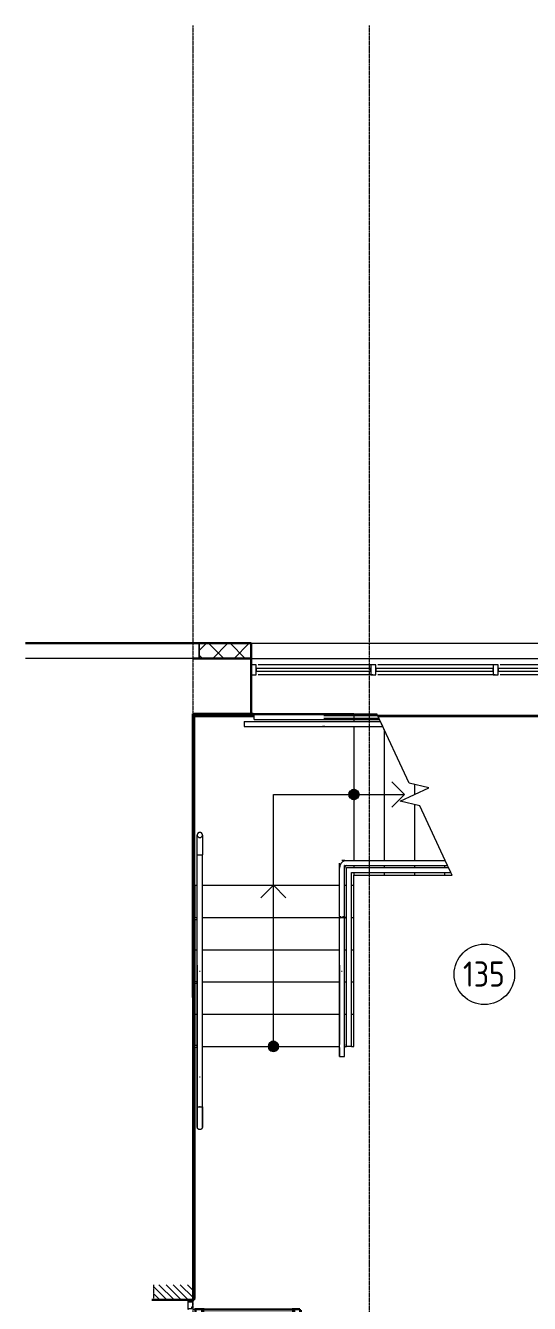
# Model space of a CAD drawing. Header units: millimetres. Extents: x -215207 to 92095, y -30385 to 123050.
# Drawn here: x -49602 to -44601, y 28861 to 41539 of the extents above; entities that cross this region are included whole.
import ezdxf

# ---------------------------------------------------------------- set-up
doc = ezdxf.new("R2010")
doc.units = ezdxf.units.MM
doc.linetypes.add('ADSK_Линия сетки', pattern=[25, 20, -2.5, 0, -2.5])
doc.linetypes.add('ADSK_Штриховая_ш2 п1_5', pattern=[4.5, 3, -1.5])
for name, color, linetype, lineweight in [('Балясины', 7, 'Continuous', 9), ('Двери', 7, 'Continuous', 9), ('Импосты витража', 7, 'Continuous', 9), ('Каркас_Импост', 7, 'Continuous', 9), ('Лестницы', 7, 'Continuous', 9), ('Марки помещений', 7, 'Continuous', 20), ('Монтажный зазор', 7, 'Continuous', 9), ('Ограждение', 7, 'Continuous', 9), ('Оси', 7, 'Continuous', 9), ('Остекление', 7, 'Continuous', 9), ('Панели витража', 7, 'Continuous', 9), ('Панель', 7, 'Continuous', 30), ('Перекрытия', 7, 'Continuous', 18), ('Поручни', 7, 'Continuous', 9), ('Проем', 7, 'ADSK_Штриховая_ш2 п1_5', 9), ('Стены', 7, 'Continuous', 18), ('Стены разрез', 7, 'Continuous', 30), ('Стены штриховка', 7, 'Continuous', 9), ('Стрелки вверх', 7, 'Continuous', 20)]:
    doc.layers.add(name, color=color, linetype=linetype, lineweight=lineweight)
doc.layers.add('Открывание', color=7, linetype='Continuous', lineweight=9, true_color=0xc0c0c0)
doc.styles.add('GOST Common_3', font='GOST_Common.ttf', dxfattribs={"width": 0.9, "height": 2.5})
pattern_1 = [(0, (0, 0), (0, 600), []), (90, (0, 0), (-600, 4e-14), [])]
pattern_2 = [(45, (-45356.5, 7949.98), (-212.132, 212.132), [])]

# ---------------------------------------------------------------- blocks, each defined once
blk = doc.blocks.new('Ограждение - Ограждение-533466-План 1 этажа смеж')
at = {"layer": 'Поручни'}
for p, q in [((-1061, 25235), (-48, 25235)), ((-1061, 24740), (-1061, 25235)), ((-25, 25185), (-48, 25235)), ((-25, 25185), (-48, 25235)), ((-1011, 25185), (-25, 25185)), ((-1011, 24740), (-1011, 25185)), ((-1061, 23460), (-1061, 24740)), ((-1011, 23460), (-1011, 24740)), ((-1011, 23460), (-1061, 23460))]:
    blk.add_line(p, q, dxfattribs=at)
blk = doc.blocks.new('Тип верхнего поручня - Верхний поручень_Внутренний_-1128212-План 1 этажа смеж')
at = {"layer": 'Ограждение'}
for p, q in [((-1131, 24266), (-1131, 23481)), ((-1081, 23481), (-1081, 24266)), ((-1131, 23449), (-1131, 23360)), ((-1108, 23360), (-1104, 23360)), ((-1081, 23360), (-1081, 23449))]:
    blk.add_line(p, q, dxfattribs=at)
at = {"layer": 'Ограждение', "flags": 128}
for points in [[(-1109, 24207), (-1106, 24207), (-1103, 24207)], [(-1131, 23477), (-1131, 23478), (-1131, 23481)], [(-1131, 23449), (-1131, 23452), (-1131, 23455), (-1131, 23458), (-1131, 23461), (-1131, 23464), (-1131, 23467), (-1131, 23470)], [(-1081, 23481), (-1081, 23478), (-1081, 23477)], [(-1081, 23470), (-1081, 23467), (-1081, 23464), (-1081, 23461), (-1081, 23458), (-1081, 23455), (-1081, 23452), (-1081, 23449)]]:
    blk.add_lwpolyline(points, dxfattribs=at)
blk = doc.blocks.new('Тип верхнего поручня - Верхний поручень_Внутренний_-V26-План 1 этажа смеж')
at = {"layer": 'Ограждение'}
for p, q in [((-1131, 25230), (-1131, 25280)), ((-1131, 24751), (-1131, 25230)), ((-1078, 25305), (-1106, 25305)), ((-1078, 25255), (-1081, 25255)), ((-1081, 25230), (-1081, 25255)), ((-1081, 24751), (-1081, 25230)), ((-1078, 25305), (-81, 25305)), ((-1078, 25255), (-57, 25255)), ((-57, 25255), (-81, 25305)), ((-1131, 24751), (-1131, 24730)), ((-1131, 23470), (-1131, 24730)), ((-1081, 24751), (-1081, 24730)), ((-1081, 23470), (-1081, 24730)), ((-1131, 23449), (-1131, 23470)), ((-1081, 23449), (-1081, 23470)), ((-1131, 23360), (-1131, 23449)), ((-1131, 23360), (-1081, 23360)), ((-1081, 23360), (-1081, 23449))]:
    blk.add_line(p, q, dxfattribs=at)
blk = doc.blocks.new('Тип перил - Перила_Внутренний_-1134692-План 1 этажа смеж')
at = {"layer": 'Ограждение'}
for p, q in [((-2541, 24266), (-2541, 23166)), ((-2491, 23166), (-2491, 24266)), ((-2541, 23161), (-2541, 22860)), ((-2491, 22860), (-2491, 23161)), ((-2518, 22860), (-2514, 22860))]:
    blk.add_line(p, q, dxfattribs=at)
at = {"layer": 'Ограждение', "flags": 128}
blk.add_lwpolyline([(-2519, 24207), (-2516, 24207), (-2513, 24207)], dxfattribs=at)
at = {"layer": 'Ограждение'}
blk.add_open_spline([(-2518, 23160), (-2517, 23160), (-2516, 23160), (-2515, 23160), (-2514, 23160)], degree=3, dxfattribs=at)
blk = doc.blocks.new('Тип перил - D50 шаг 400-6065766-План 1 этажа смеж')
at = {"layer": 'Ограждение'}
for p, q in [((0, 2), (0, 0)), ((0, 0), (0, -2))]:
    blk.add_line(p, q, dxfattribs=at)
at = {"layer": 'Ограждение', "flags": 128}
for points in [[(0, 25), (8, 25), (16, 25), (24, 25), (32, 25), (40, 25), (48, 25), (55, 25), (63, 25), (70, 25), (78, 25), (85, 25), (92, 25), (99, 25), (106, 25), (113, 25), (119, 25), (126, 25), (132, 25), (138, 25), (143, 25), (149, 25), (154, 25), (159, 25), (164, 25), (168, 25), (172, 25), (176, 25), (180, 25), (183, 25), (186, 25), (189, 25), (192, 25), (194, 25), (196, 25), (197, 25), (198, 25), (199, 25), (200, 25), (200, 25), (200, 25)], [(200, 25), (200, 25), (199, 25), (199, 25), (197, 25), (196, 25), (194, 25), (192, 25), (190, 25), (187, 25), (184, 25), (181, 25), (177, 25), (174, 25), (169, 25), (165, 25), (160, 25), (156, 25), (150, 25), (145, 25), (139, 25), (133, 25), (127, 25), (121, 25), (115, 25), (108, 25), (101, 25), (94, 25), (87, 25), (80, 25), (72, 25), (65, 25), (57, 25), (50, 25), (42, 25), (34, 25), (26, 25), (18, 25), (10, 25), (2, 25), (0, 25)], [(200, 25), (201, 25), (202, 25), (203, 25), (204, 25), (205, 25), (206, 24), (207, 24), (208, 24), (209, 23), (210, 23), (211, 23), (212, 22), (212, 22), (213, 21), (214, 21), (215, 20), (216, 19), (216, 19), (217, 18), (218, 17), (219, 17), (219, 16), (220, 15), (220, 14), (221, 14), (222, 13), (222, 12), (223, 11), (223, 10), (223, 9), (224, 8), (224, 7), (224, 6), (224, 5), (225, 4), (225, 3), (225, 2), (225, 1), (225, 0), (225, 0)], [(0, -25), (8, -25), (16, -25), (24, -25), (32, -25), (40, -25), (48, -25), (55, -25), (63, -25), (70, -25), (78, -25), (85, -25), (92, -25), (99, -25), (106, -25), (113, -25), (119, -25), (126, -25), (132, -25), (138, -25), (143, -25), (149, -25), (154, -25), (159, -25), (164, -25), (168, -25), (172, -25), (176, -25), (180, -25), (183, -25), (186, -25), (189, -25), (192, -25), (194, -25), (196, -25), (197, -25), (198, -25), (199, -25), (200, -25), (200, -25), (200, -25)], [(200, -25), (200, -25), (199, -25), (199, -25), (197, -25), (196, -25), (194, -25), (192, -25), (190, -25), (187, -25), (184, -25), (181, -25), (177, -25), (174, -25), (169, -25), (165, -25), (160, -25), (156, -25), (150, -25), (145, -25), (139, -25), (133, -25), (127, -25), (121, -25), (115, -25), (108, -25), (101, -25), (94, -25), (87, -25), (80, -25), (72, -25), (65, -25), (57, -25), (50, -25), (42, -25), (34, -25), (26, -25), (18, -25), (10, -25), (2, -25), (0, -25)], [(225, 0), (225, -1), (225, -2), (225, -3), (225, -4), (225, -5), (224, -6), (224, -7), (224, -8), (223, -9), (223, -10), (223, -11), (222, -12), (222, -12), (221, -13), (221, -14), (220, -15), (219, -16), (219, -16), (218, -17), (217, -18), (217, -19), (216, -19), (215, -20), (214, -20), (214, -21), (213, -22), (212, -22), (211, -23), (210, -23), (209, -23), (208, -24), (207, -24), (206, -24), (205, -24), (204, -25), (203, -25), (202, -25), (201, -25), (200, -25), (200, -25)]]:
    blk.add_lwpolyline(points, dxfattribs=at)
blk = doc.blocks.new('Тип перил - D50 шаг 400-V29-План 1 этажа смеж')
at = {"layer": 'Ограждение', "flags": 128}
for points in [[(0, 25), (8, 25), (16, 25), (24, 25), (32, 25), (40, 25), (48, 25), (55, 25), (63, 25), (70, 25), (78, 25), (85, 25), (92, 25), (99, 25), (106, 25), (113, 25), (119, 25), (126, 25), (132, 25), (138, 25), (143, 25), (149, 25), (154, 25), (159, 25), (164, 25), (168, 25), (172, 25), (176, 25), (180, 25), (183, 25), (186, 25), (189, 25), (192, 25), (194, 25), (196, 25), (197, 25), (198, 25), (198, 25)], [(186, 22), (179, 16), (175, 9), (173, 0)], [(173, 0), (175, -9), (179, -16), (186, -22), (194, -25), (203, -25), (211, -22), (218, -16), (222, -9), (224, 0)], [(224, 0), (222, 9), (218, 16), (211, 22), (203, 25), (194, 25), (186, 22)], [(198, -25), (197, -25), (196, -25), (194, -25), (192, -25), (190, -25), (187, -25), (184, -25), (180, -25), (177, -25), (173, -25), (169, -25), (164, -25), (160, -25), (155, -25), (150, -25), (144, -25), (139, -25), (133, -25), (127, -25), (120, -25), (114, -25), (107, -25), (100, -25), (93, -25), (86, -25), (79, -25), (71, -25), (64, -25), (56, -25), (49, -25), (41, -25), (33, -25), (25, -25), (17, -25), (9, -25), (1, -25), (0, -25)]]:
    blk.add_lwpolyline(points, dxfattribs=at)
blk = doc.blocks.new('Тип перил - Перила_Внутренний_-V30-План 1 этажа смеж')
at = {"layer": 'Ограждение'}
for p, q in [((-2541, 25360), (-2491, 25360)), ((-2541, 24740), (-2541, 25360)), ((-2491, 24740), (-2491, 25360)), ((-2541, 23160), (-2541, 24740)), ((-2491, 23160), (-2491, 24740)), ((-2541, 22860), (-2541, 23160)), ((-2491, 22860), (-2491, 23160)), ((-2541, 22860), (-2491, 22860))]:
    blk.add_line(p, q, dxfattribs=at)
blk = doc.blocks.new('ADSK_Ограждение_Опоры_Г_образная - D15 высота60 консоль80-16089-План 1 этажа смеж')
at = {"layer": 'Ограждение'}
for p, q in [((-7.5, 55), (-7.5, 25)), ((7.5, 25), (7.5, 55))]:
    blk.add_line(p, q, dxfattribs=at)
blk = doc.blocks.new('Тип перил - Перила_Внутренний_-V31-План 1 этажа смеж')
at = {"layer": 'Ограждение'}
for p, q in [((-2541, 25360), (-2491, 25360)), ((-2541, 24740), (-2541, 25360)), ((-2491, 24740), (-2491, 25360)), ((-2541, 23160), (-2541, 24740)), ((-2491, 23160), (-2491, 24740)), ((-2541, 22860), (-2541, 23160)), ((-2491, 22860), (-2491, 23160)), ((-2541, 22860), (-2491, 22860))]:
    blk.add_line(p, q, dxfattribs=at)
blk = doc.blocks.new('Тип перил - Перила_Внутренний_-1136423-План 1 этажа смеж')
at = {"layer": 'Ограждение'}
for p, q in [((-1131, 24741), (-1131, 24730)), ((-1081, 24741), (-1081, 24751)), ((-1081, 24730), (-1081, 24741))]:
    blk.add_line(p, q, dxfattribs=at)
at = {"layer": 'Ограждение', "flags": 128}
for points in [[(-1130, 24751), (-1127, 24751), (-1123, 24751), (-1118, 24751), (-1112, 24751)], [(-1100, 24751), (-1094, 24751), (-1089, 24751), (-1085, 24751), (-1082, 24751)]]:
    blk.add_lwpolyline(points, dxfattribs=at)
blk = doc.blocks.new('Тип перил - Перила_Внутренний_-V33-План 1 этажа смеж')
at = {"layer": 'Ограждение'}
for p, q in [((-1131, 24751), (-1131, 24730)), ((-1081, 24751), (-1081, 24730))]:
    blk.add_line(p, q, dxfattribs=at)
for radius, start in [(75, 107.5294), (25, 90)]:
    blk.add_arc((-1056, 25230), radius, start, 180, dxfattribs=at)
blk = doc.blocks.new('Тип перил - Перила_Внутренний_-V34-План 1 этажа смеж')
at = {"layer": 'Ограждение'}
for p, q in [((-1131, 24751), (-1131, 24730)), ((-1081, 24751), (-1081, 24730))]:
    blk.add_line(p, q, dxfattribs=at)
for radius, start in [(75, 107.5294), (25, 90)]:
    blk.add_arc((-1056, 25230), radius, start, 180, dxfattribs=at)
blk = doc.blocks.new('Системная панель - ADSK_Cтеклопакет_25 мм-6188697-План 1 этажа смеж')
at = {"layer": 'Панели витража', "lineweight": 18}
for p, q in [((568.75, 12.5), (-568.75, 12.5)), ((-568.75, 12.5), (-568.75, -12.5)), ((568.75, -12.5), (568.75, 12.5)), ((-568.75, -12.5), (568.75, -12.5))]:
    blk.add_line(p, q, dxfattribs=at)
blk = doc.blocks.new('Прямоугольный импост - 50х100 мм-2872512-План 1 этажа смеж')
at = {"layer": 'Импосты витража'}
for p, q in [((-798, 27248), (-1936, 27248)), ((-798, 27148), (-1936, 27148))]:
    blk.add_line(p, q, dxfattribs=at)
blk = doc.blocks.new('Прямоугольный импост - 50х100 мм-6188702-План 1 этажа смеж')
at = {"layer": 'Импосты витража', "lineweight": 18}
for p, q in [((0, 50), (-50, 50)), ((-50, 50), (-50, -50)), ((0, -50), (0, 50)), ((-50, -50), (0, -50))]:
    blk.add_line(p, q, dxfattribs=at)
blk = doc.blocks.new('Системная панель - ADSK_Cтеклопакет_25 мм-6188703-План 1 этажа смеж')
at = {"layer": 'Панели витража', "lineweight": 18}
for p, q in [((581.25, 12.5), (-581.25, 12.5)), ((-581.25, 12.5), (-581.25, -12.5)), ((581.25, -12.5), (581.25, 12.5)), ((-581.25, -12.5), (581.25, -12.5))]:
    blk.add_line(p, q, dxfattribs=at)
blk = doc.blocks.new('Прямоугольный импост - 50х100 мм-2872140-План 1 этажа смеж')
at = {"layer": 'Импосты витража'}
for p, q in [((1627, 27248), (464, 27248)), ((1627, 27148), (464, 27148))]:
    blk.add_line(p, q, dxfattribs=at)
blk = doc.blocks.new('Прямоугольный импост - 50х100 мм-6188694-План 1 этажа смеж')
at = {"layer": 'Импосты витража', "lineweight": 18}
for p, q in [((-25, 50), (25, 50)), ((-25, -50), (-25, 50)), ((25, 50), (25, -50)), ((25, -50), (-25, -50))]:
    blk.add_line(p, q, dxfattribs=at)
blk = doc.blocks.new('Ограждение - Ограждение-1140425-План 1 этажа смеж')
at = {"layer": 'Поручни'}
for p, q in [((-1977, 26755), (-1286, 26755)), ((-1977, 26705), (-1977, 26755)), ((-1286, 26755), (-757, 26755)), ((-1977, 26705), (-1286, 26705)), ((-1286, 26743), (-751, 26743)), ((-1286, 26718), (-739, 26718)), ((-1286, 26705), (-733, 26705))]:
    blk.add_line(p, q, dxfattribs=at)
blk = doc.blocks.new('Дверь_Alumark_двупольная_S50 - Дв-5_2__2_2200х1700 EI15 Пр-6231834-План 1 этажа смеж')
at = {"layer": 'Двери', "lineweight": 18}
h = blk.add_hatch(dxfattribs=at)
h.set_pattern_fill('FP_2', color=256, style=0, pattern_type=2)
h.set_pattern_definition([(45, (0, 0), (-35.3553, 35.3553), [])])
h.paths.add_polyline_path([(1125, -195), (1125, 195), (975, 195), (975, -195)])
h.paths.add_polyline_path([(-725, 64), (-725, 195), (-875, 195), (-875, -195), (-725, -195)])
at = {"layer": 'Каркас_Импост'}
for p, q in [((-656, 195), (-705, 195)), ((-705, 195), (-705, 145)), ((-705, 145), (-633, 145)), ((-656, 187), (-656, 195)), ((-642, 187), (-656, 187)), ((-642, 153), (-642, 187)), ((-633, 153), (-642, 153)), ((-633, 145), (-633, 153)), ((892, 153), (883, 153)), ((883, 153), (883, 145)), ((883, 145), (955, 145)), ((906, 187), (892, 187)), ((892, 187), (892, 153)), ((906, 195), (906, 187)), ((955, 195), (906, 195)), ((955, 145), (955, 195))]:
    blk.add_line(p, q, dxfattribs=at)
at = {"layer": 'Монтажный зазор'}
for p, q in [((-725, 195), (-725, 145)), ((-705, 195), (-725, 195)), ((-725, 145), (-705, 145)), ((-705, 145), (-705, 195)), ((975, 195), (955, 195)), ((955, 195), (955, 145)), ((955, 145), (975, 145)), ((975, 145), (975, 195))]:
    blk.add_line(p, q, dxfattribs=at)
at = {"layer": 'Остекление'}
for p, q in [((-624, 1201), (-624, 289)), ((-603, 1201), (-624, 1201)), ((-603, 289), (-603, 1201)), ((853, 289), (853, 661)), ((853, 661), (874, 661)), ((874, 661), (874, 289)), ((-624, 289), (-603, 289)), ((874, 289), (853, 289))]:
    blk.add_line(p, q, dxfattribs=at)
at = {"layer": 'Открывание'}
for centre, radius, start, end in [((-651, 213), 1046, 360, 89.014), ((901, 213), 506, 92.0386, 180)]:
    blk.add_arc(centre, radius, start, end, dxfattribs=at)
at = {"layer": 'Панель'}
for p, q in [((-591, 1268), (-625, 1268)), ((-625, 1268), (-625, 1259)), ((-583, 1277), (-591, 1277)), ((-591, 1277), (-591, 1268)), ((-583, 1183), (-583, 1277)), ((-625, 1259), (-633, 1259)), ((-633, 1259), (-633, 1183)), ((-624, 1183), (-633, 1183)), ((-624, 1201), (-624, 1183)), ((-603, 1201), (-624, 1201)), ((-603, 1183), (-603, 1201)), ((-583, 1183), (-603, 1183)), ((841, 719), (833, 719)), ((833, 719), (833, 643)), ((833, 643), (853, 643)), ((875, 728), (841, 728)), ((841, 728), (841, 719)), ((853, 643), (853, 661)), ((853, 661), (874, 661)), ((874, 661), (874, 643)), ((874, 643), (883, 643)), ((883, 737), (875, 737)), ((875, 737), (875, 728)), ((883, 643), (883, 737)), ((-633, 307), (-633, 213)), ((-624, 307), (-633, 307)), ((-624, 289), (-624, 307)), ((-603, 289), (-624, 289)), ((-603, 307), (-603, 289)), ((-583, 307), (-603, 307)), ((-583, 231), (-583, 307)), ((833, 307), (833, 231)), ((833, 307), (853, 307)), ((853, 307), (853, 289)), ((853, 289), (874, 289)), ((874, 307), (883, 307)), ((874, 289), (874, 307)), ((883, 213), (883, 307)), ((-633, 213), (-625, 213)), ((-625, 213), (-625, 222)), ((-625, 222), (-591, 222)), ((-591, 222), (-591, 231)), ((-591, 231), (-583, 231)), ((833, 231), (841, 231)), ((841, 231), (841, 222)), ((841, 222), (875, 222)), ((875, 222), (875, 213)), ((875, 213), (883, 213))]:
    blk.add_line(p, q, dxfattribs=at)
at = {"layer": 'Панель', "lineweight": 9}
for p, q in [((-633, 1183), (-633, 307)), ((-583, 307), (-583, 1183)), ((833, 643), (833, 307)), ((883, 307), (883, 643))]:
    blk.add_line(p, q, dxfattribs=at)
at = {"layer": 'Проем'}
for p, q in [((-725, 195), (-875, 195)), ((-725, -195), (-725, 195)), ((1125, 195), (975, 195)), ((975, 195), (975, -195)), ((-875, -195), (-725, -195)), ((975, -195), (1125, -195))]:
    blk.add_line(p, q, dxfattribs=at)
blk = doc.blocks.new('Ограждение - Ограждение-4197729-План 1 этажа смеж')
at = {"layer": 'Ограждение'}
h = blk.add_hatch(dxfattribs=at)
h.set_pattern_fill('FP_24', color=256, style=0, pattern_type=2)
h.set_pattern_definition(pattern_1)
h.paths.add_polyline_path([(3489, 26735), (3499, 26745), (-752, 26745), (-747, 26735), (2864, 26735)])
h = blk.add_hatch(dxfattribs=at)
h.set_pattern_fill('FP_24', color=256, style=0, pattern_type=2)
h.set_pattern_definition(pattern_1)
h.paths.add_polyline_path([(-2571, 20960), (-2561, 20960), (-2561, 23141), (-2571, 23140), (-2571, 21232)])
at = {"layer": 'Поручни'}
for p, q in [((-747, 26735), (3489, 26735)), ((-2561, 20960), (-2561, 23141)), ((-2561, 20960), (-2571, 20960))]:
    blk.add_line(p, q, dxfattribs=at)
blk = doc.blocks.new('Ограждение - Ограждение-4525868-План 1 этажа смеж')
at = {"layer": 'Поручни'}
for p, q in [((-2561, 26735), (-1986, 26735)), ((-1986, 26745), (-1986, 26735)), ((-2561, 24740), (-2561, 25060)), ((-2561, 24736), (-2561, 24740)), ((-2561, 24102), (-2561, 24722)), ((-2561, 23469), (-2561, 24088)), ((-2561, 23140), (-2561, 23454)), ((-2561, 23140), (-2571, 23140))]:
    blk.add_line(p, q, dxfattribs=at)
blk = doc.blocks.new('Тип верхнего поручня - Верхний поручень_Внутренний_-6068853-План 1 этажа смеж')
at = {"layer": 'Ограждение'}
for p, q in [((-2077, 26685), (-2077, 26635)), ((-2077, 26685), (-1298, 26685)), ((-2077, 26635), (-1298, 26635)), ((-1298, 26685), (-1275, 26685)), ((-1298, 26635), (-1275, 26635)), ((-1275, 26685), (-724, 26685)), ((-1275, 26635), (-701, 26635)), ((-701, 26635), (-724, 26685))]:
    blk.add_line(p, q, dxfattribs=at)
blk = doc.blocks.new('Тип перил - Перила_Внутренний_-6068868-План 1 этажа смеж')
at = {"layer": 'Ограждение', "flags": 128}
for points in [[(-1298, 26685), (-1295, 26685), (-1292, 26685), (-1289, 26685), (-1286, 26685), (-1283, 26685), (-1280, 26685), (-1277, 26685), (-1275, 26685)], [(-1275, 26635), (-1278, 26635), (-1281, 26635), (-1284, 26635), (-1287, 26635), (-1290, 26635), (-1293, 26635), (-1296, 26635), (-1298, 26635)]]:
    blk.add_lwpolyline(points, dxfattribs=at)
blk = doc.blocks.new('Тип перил - Перила_Внутренний_-V119-План 1 этажа смеж')
at = {"layer": 'Ограждение'}
for p, q in [((-1298, 26685), (-1275, 26685)), ((-1298, 26635), (-1275, 26635))]:
    blk.add_line(p, q, dxfattribs=at)
blk = doc.blocks.new('Тип перил - Перила_Внутренний_-V125-План 1 этажа смеж')
at = {"layer": 'Ограждение'}
for p, q in [((-1298, 26685), (-1275, 26685)), ((-1298, 26635), (-1275, 26635))]:
    blk.add_line(p, q, dxfattribs=at)
blk = doc.blocks.new('ADSK_Марка_Помещение_ОдноЗначение_Номер - Номер-462100-План 1 этажа смеж')
at = {"layer": 'Марки помещений'}
blk.add_circle((0, 0), 3, dxfattribs=at)

msp = doc.modelspace()

# ---------------------------------------------------------------- hatches: boundary and pattern name
at = {"layer": 'Стены разрез', "lineweight": 9}
h = msp.add_hatch(dxfattribs=at)
h.set_pattern_fill('FP_5', color=256, style=0, pattern_type=2)
h.set_pattern_definition([(0, (-45356.5, 7949.98), (406.4, 101.6), [33.528, -271.272, 33.528, -271.272, -1625.6]), (0, (-45356.5, 7949.98), (406.4, 101.6), [-609.6, 33.528, -576.072, 33.528, -271.272, -711.2]), (0, (-45356.5, 7949.98), (406.4, 101.6), [-1524, 33.528, -169.672, 33.528, -474.472]), (120, (-45204.1, 8000.78), (-291.18818, 301.15272), [33.528, -271.272, 33.528, -271.272, -1625.6]), (120, (-45204.1, 8000.78), (-291.18818, 301.15272), [-609.6, 33.528, -576.072, 33.528, -271.272, -711.2]), (120, (-45204.1, 8000.78), (-291.18818, 301.15272), [-1524, 33.528, -169.672, 33.528, -474.472]), (240, (-45153.3, 8203.98), (-115.21182, -402.75272), [33.528, -271.272, 33.528, -271.272, -1625.6]), (240, (-45153.3, 8203.98), (-115.21182, -402.75272), [-609.6, 33.528, -576.072, 33.528, -271.272, -711.2]), (240, (-45153.3, 8203.98), (-115.21182, -402.75272), [-1524, 33.528, -169.672, 33.528, -474.472])])
h.paths.add_polyline_path([(-41892.5, 35260.2), (-41892.5, 35410.2), (-41894.5, 35410.2), (-41894.5, 35260.2)])
h.paths.add_polyline_path([(-47877.5, 35260.2), (-47875.5, 35260.2), (-47875.5, 35410.2), (-47877.5, 35410.2)])
h.paths.add_polyline_path([(-42552.4, 35410.2), (-41894.5, 35410.2), (-41892.5, 35412.2), (-42552.4, 35412.2)])
h.paths.add_polyline_path([(-47875.5, 35410.2), (-47362.4, 35410.2), (-47362.4, 35412.2), (-47877.5, 35412.2)])
h = msp.add_hatch(dxfattribs=at)
h.set_pattern_fill('FP_6', color=256, style=0, pattern_type=2)
h.set_pattern_definition([(45, (-45356.5, 7949.98), (-106.066, 106.066), []), (135, (-45356.5, 7949.98), (-106.066, -106.066), [])])
h.paths.add_polyline_path([(-41894.5, 35260.2), (-41894.5, 35410.2), (-42552.4, 35410.2), (-42552.4, 35260.2)])
h.paths.add_polyline_path([(-47875.5, 35260.2), (-47362.4, 35260.2), (-47362.4, 35410.2), (-47875.5, 35410.2)])
h = msp.add_hatch(dxfattribs=at)
h.set_pattern_fill('FP_13', color=256, style=0, pattern_type=2)
h.set_pattern_definition(pattern_2)
h.paths.add_polyline_path([(-41857.5, 34695.2), (-41857.5, 34710.2), (-42552.4, 34710.2), (-42552.4, 34695.2)])
h.paths.add_polyline_path([(-47927.5, 34695.2), (-47927.5, 34710.2), (-47942.5, 34710.2), (-47942.5, 34695.2)])
h = msp.add_hatch(dxfattribs=at)
h.set_pattern_fill('FP_32', color=256, style=0, pattern_type=2)
h.set_pattern_definition([(90, (-45356.5, 7950), (-600, 4e-14), [])])
h.paths.add_polyline_path([(-47927.5, 34695.2), (-47342.5, 34695.2), (-47342.5, 34710.2), (-47927.5, 34710.2)])
h = msp.add_hatch(dxfattribs=at)
h.set_pattern_fill('FP_13', color=256, style=0, pattern_type=2)
h.set_pattern_definition(pattern_2)
h.paths.add_polyline_path([(-47942.5, 24875.2), (-47927.5, 24875.2), (-47927.5, 25060.2), (-47942.5, 25060.2), (-47942.5, 24910.2)])
h.paths.add_polyline_path([(-47942.5, 26760.2), (-47927.5, 26760.2), (-47927.5, 27195.2), (-47942.5, 27195.2), (-47942.5, 26910.2)])
h.paths.add_polyline_path([(-47927.5, 28895.2), (-47927.5, 31894.6), (-47942.5, 31894.6), (-47942.5, 28895.2)])
at = {"layer": 'Стрелки вверх'}
h = msp.add_hatch(color=256, dxfattribs=at)
edge = h.paths.add_edge_path()
edge.add_arc((-46342.5, 33910.2), 50, 0, 360)
for points in [[(-46335.4, 33860.8), (-46309.7, 33872.5), (-46294.5, 33896.2), (-46294.5, 33924.3), (-46309.7, 33948), (-46335.4, 33959.7), (-46363.3, 33955.7), (-46384.5, 33937.3), (-46392.5, 33910.2), (-46384.5, 33883.2), (-46363.3, 33864.8)], [(-47142.5, 31360.2), (-47115.4, 31368.2), (-47097, 31389.5), (-47093, 31417.4), (-47104.7, 31443), (-47128.4, 31458.2), (-47156.6, 31458.2), (-47180.3, 31443), (-47192, 31417.4), (-47188, 31389.5), (-47169.5, 31368.2)]]:
    msp.add_hatch(color=256, dxfattribs=at).paths.add_polyline_path(points)
h = msp.add_hatch(color=256, dxfattribs=at)
edge = h.paths.add_edge_path()
edge.add_arc((-47142.5, 31410.2), 50, 0, 360)

# ---------------------------------------------------------------- linework, layer by layer
at = {"layer": 'Лестницы'}
for p, q in [((-46342.5, 34710.2), (-47342.5, 34710.2)), ((-46342.5, 34710.2), (-46342.5, 34635.2)), ((-46342.5, 34710.2), (-46115.5, 34710.2)), ((-46342.5, 34710.2), (-46342.5, 34635.2)), ((-45795.3, 34023.5), (-46115.5, 34710.2)), ((-46342.5, 34585.2), (-46342.5, 33255.2)), ((-46342.5, 34585.2), (-46342.5, 33255.2)), ((-46042.5, 34553.6), (-46042.5, 33255.2)), ((-46042.5, 34553.6), (-46042.5, 33255.2)), ((-45600.9, 33976.3), (-45795.3, 34023.5)), ((-45742.5, 34010.7), (-45742.5, 33910.2)), ((-45742.5, 34010.7), (-45742.5, 33910.2)), ((-45884.1, 33844.2), (-45600.9, 33976.3)), ((-45689.7, 33797), (-45884.1, 33844.2)), ((-45742.5, 33809.8), (-45742.5, 33255.2)), ((-45742.5, 33809.8), (-45742.5, 33255.2)), ((-45437.1, 33255.2), (-45689.7, 33797)), ((-45442.5, 33266.9), (-45442.5, 33255.2)), ((-45442.5, 33266.9), (-45442.5, 33255.2)), ((-46342.5, 33205.2), (-46342.5, 33185.2)), ((-46342.5, 33205.2), (-46342.5, 33185.2)), ((-46342.5, 33135.2), (-46342.5, 33110.2)), ((-46342.5, 33135.2), (-46342.5, 33110.2)), ((-46342.5, 33010.2), (-46342.5, 33110.2)), ((-46342.5, 33110.2), (-46042.5, 33110.2)), ((-46042.5, 33205.2), (-46042.5, 33185.2)), ((-46042.5, 33205.2), (-46042.5, 33185.2)), ((-46042.5, 33135.2), (-46042.5, 33110.2)), ((-46042.5, 33135.2), (-46042.5, 33110.2)), ((-46042.5, 33110.2), (-45742.5, 33110.2)), ((-45742.5, 33205.2), (-45742.5, 33185.2)), ((-45742.5, 33205.2), (-45742.5, 33185.2)), ((-45742.5, 33135.2), (-45742.5, 33110.2)), ((-45742.5, 33135.2), (-45742.5, 33110.2)), ((-45742.5, 33110.2), (-45442.5, 33110.2)), ((-45442.5, 33205.2), (-45442.5, 33185.2)), ((-45442.5, 33205.2), (-45442.5, 33185.2)), ((-45442.5, 33135.2), (-45442.5, 33110.2)), ((-45442.5, 33135.2), (-45442.5, 33110.2)), ((-45442.5, 33110.2), (-45369.4, 33110.2)), ((-45404.4, 33185.2), (-45413.7, 33205.2)), ((-45369.4, 33110.2), (-45381.1, 33135.2)), ((-47927.5, 33010.2), (-47897.5, 33010.2)), ((-47847.5, 33010.2), (-46487.5, 33010.2)), ((-46437.5, 33010.2), (-46417.5, 33010.2)), ((-46367.5, 33010.2), (-46342.5, 33010.2)), ((-46342.5, 32690.2), (-46342.5, 33010.2)), ((-47917.5, 32690.2), (-47897.5, 32690.2)), ((-47917.5, 32690.2), (-47897.5, 32690.2)), ((-47847.5, 32690.2), (-46417.5, 32690.2)), ((-47847.5, 32690.2), (-46417.5, 32690.2)), ((-46367.5, 32690.2), (-46342.5, 32690.2)), ((-46367.5, 32690.2), (-46342.5, 32690.2)), ((-46342.5, 32370.2), (-46342.5, 32690.2)), ((-47917.5, 32370.2), (-47897.5, 32370.2)), ((-47917.5, 32370.2), (-47897.5, 32370.2)), ((-47847.5, 32370.2), (-46487.5, 32370.2)), ((-47847.5, 32370.2), (-46487.5, 32370.2)), ((-46437.5, 32370.2), (-46417.5, 32370.2)), ((-46437.5, 32370.2), (-46417.5, 32370.2)), ((-46367.5, 32370.2), (-46342.5, 32370.2)), ((-46367.5, 32370.2), (-46342.5, 32370.2)), ((-46342.5, 32050.2), (-46342.5, 32370.2)), ((-47847.5, 32050.2), (-46487.5, 32050.2)), ((-47847.5, 32050.2), (-46487.5, 32050.2)), ((-46437.5, 32050.2), (-46417.5, 32050.2)), ((-46437.5, 32050.2), (-46417.5, 32050.2)), ((-46367.5, 32050.2), (-46342.5, 32050.2)), ((-46367.5, 32050.2), (-46342.5, 32050.2)), ((-46342.5, 31730.2), (-46342.5, 32050.2)), ((-47917.5, 31730.2), (-47897.5, 31730.2)), ((-47917.5, 31730.2), (-47897.5, 31730.2)), ((-47847.5, 31730.2), (-46487.5, 31730.2)), ((-47847.5, 31730.2), (-46487.5, 31730.2)), ((-46437.5, 31730.2), (-46417.5, 31730.2)), ((-46437.5, 31730.2), (-46417.5, 31730.2)), ((-46367.5, 31730.2), (-46342.5, 31730.2)), ((-46367.5, 31730.2), (-46342.5, 31730.2)), ((-46342.5, 31410.2), (-46342.5, 31730.2)), ((-47847.5, 31410.2), (-46487.5, 31410.2)), ((-47847.5, 31410.2), (-46487.5, 31410.2)), ((-46437.5, 31410.2), (-46417.5, 31410.2)), ((-46437.5, 31410.2), (-46417.5, 31410.2)), ((-46367.5, 31410.2), (-46342.5, 31410.2)), ((-46367.5, 31410.2), (-46342.5, 31410.2))]:
    msp.add_line(p, q, dxfattribs=at)
at = {"layer": 'Оси', "linetype": 'ADSK_Линия сетки'}
for p, q in [((-47942.5, 41539.2), (-47942.5, 17351.6)), ((-46192.5, 41539.2), (-46192.5, 17351.6))]:
    msp.add_line(p, q, dxfattribs=at)
at = {"layer": 'Перекрытия', "color": 49, "ltscale": 100, "true_color": 0x464646}
for p, q in [((-46342.5, 34710.2), (-47342.5, 34710.2)), ((-46342.5, 33010.2), (-46342.5, 33110.2)), ((-47927.5, 33010.2), (-47897.5, 33010.2)), ((-47847.5, 33010.2), (-46487.5, 33010.2)), ((-46437.5, 33010.2), (-46417.5, 33010.2)), ((-46367.5, 33010.2), (-46342.5, 33010.2))]:
    msp.add_line(p, q, dxfattribs=at)
at = {"layer": 'Стены'}
for p, q in [((-47362.4, 35412.2), (-42552.4, 35412.2)), ((-47942.5, 35260.2), (-49602.5, 35260.2)), ((-47362.4, 35260.2), (-42552.4, 35260.2)), ((-47942.5, 34710.2), (-47927.5, 34710.2)), ((-47927.5, 34710.2), (-47942.5, 34710.2)), ((-47333.5, 34695.2), (-47342.5, 34695.2)), ((-46342.5, 34695.2), (-46642.5, 34695.2)), ((-42552.4, 34695.2), (-46108.5, 34695.2)), ((-47942.5, 28895.2), (-47942.5, 31894.6))]:
    msp.add_line(p, q, dxfattribs=at)
at = {"layer": 'Стены разрез'}
for p, q in [((-47362.4, 35412.2), (-49602.5, 35412.2)), ((-47362.4, 34710.2), (-47362.4, 35412.2)), ((-47362.4, 35260.2), (-47942.5, 35260.2)), ((-47942.5, 34710.2), (-47942.5, 31894.6)), ((-47927.5, 34710.2), (-47362.4, 34710.2)), ((-47342.5, 34710.2), (-47927.5, 34710.2)), ((-47927.5, 28895.2), (-47927.5, 34695.2)), ((-47927.5, 34695.2), (-47342.5, 34695.2)), ((-47342.5, 34695.2), (-47342.5, 34710.2)), ((-48347.5, 28895.2), (-47927.5, 28895.2))]:
    msp.add_line(p, q, dxfattribs=at)
at = {"layer": 'Стены штриховка'}
for p, q in [((-47879.5, 35410.2), (-49600.5, 35410.2)), ((-47879.5, 35410.2), (-47879.5, 35260.2)), ((-47877.5, 35260.2), (-47877.5, 35412.2)), ((-47362.4, 35410.2), (-47875.5, 35410.2)), ((-47875.5, 35260.2), (-47875.5, 35410.2)), ((-47927.5, 34695.2), (-47942.5, 34695.2)), ((-47927.5, 34695.2), (-47927.5, 34710.2)), ((-47927.5, 31894.6), (-47942.5, 31894.6))]:
    msp.add_line(p, q, dxfattribs=at)
at = {"layer": 'Стрелки вверх'}
for p, q in [((-45842.5, 33910.2), (-45967.5, 34035.2)), ((-47142.5, 33910.2), (-46342.5, 33910.2)), ((-47142.5, 33010.2), (-47142.5, 33910.2)), ((-46384.5, 33937.3), (-46392.5, 33910.2)), ((-46392.5, 33910.2), (-46384.5, 33883.2)), ((-46363.3, 33955.7), (-46384.5, 33937.3)), ((-46384.5, 33883.2), (-46363.3, 33864.8)), ((-46335.4, 33959.7), (-46363.3, 33955.7)), ((-46363.3, 33864.8), (-46335.4, 33860.8)), ((-46342.5, 33910.2), (-46042.5, 33910.2)), ((-46309.7, 33948), (-46335.4, 33959.7)), ((-46335.4, 33860.8), (-46309.7, 33872.5)), ((-46294.5, 33924.3), (-46309.7, 33948)), ((-46309.7, 33872.5), (-46294.5, 33896.2)), ((-46294.5, 33896.2), (-46294.5, 33924.3)), ((-46042.5, 33910.2), (-45842.5, 33910.2)), ((-45842.5, 33910.2), (-45967.5, 33785.2)), ((-47142.5, 33010.2), (-47267.5, 32885.2)), ((-47142.5, 32690.2), (-47142.5, 33010.2)), ((-47142.5, 33010.2), (-47017.5, 32885.2)), ((-47142.5, 32370.2), (-47142.5, 32690.2)), ((-47142.5, 32050.2), (-47142.5, 32370.2)), ((-47142.5, 31730.2), (-47142.5, 32050.2)), ((-47142.5, 31410.2), (-47142.5, 31730.2)), ((-47180.3, 31443), (-47192, 31417.4)), ((-47156.6, 31458.2), (-47180.3, 31443)), ((-47128.4, 31458.2), (-47156.6, 31458.2)), ((-47104.7, 31443), (-47128.4, 31458.2)), ((-47093, 31417.4), (-47104.7, 31443)), ((-47192, 31417.4), (-47188, 31389.5)), ((-47188, 31389.5), (-47169.5, 31368.2)), ((-47169.5, 31368.2), (-47142.5, 31360.2)), ((-47142.5, 31360.2), (-47115.4, 31368.2)), ((-47115.4, 31368.2), (-47097, 31389.5)), ((-47097, 31389.5), (-47093, 31417.4))]:
    msp.add_line(p, q, dxfattribs=at)
for centre in [(-46342.5, 33910.2), (-47142.5, 31410.2)]:
    msp.add_circle(centre, 50, dxfattribs=at)

# ---------------------------------------------------------------- block references
at = {"layer": 'Балясины'}
for name in ['Ограждение - Ограждение-1140425-План 1 этажа смеж', 'Ограждение - Ограждение-533466-План 1 этажа смеж']:
    msp.add_blockref(name, (-45356.5, 7950), dxfattribs=at)
at = {"layer": 'Импосты витража', "rotation": 180}
msp.add_blockref('Прямоугольный импост - 50х100 мм-6188702-План 1 этажа смеж', (-47362.4, 35147.7), dxfattribs=at)
at = {"layer": 'Импосты витража'}
for name, p in [('Прямоугольный импост - 50х100 мм-2872512-План 1 этажа смеж', (-45356.5, 7950)), ('Прямоугольный импост - 50х100 мм-2872140-План 1 этажа смеж', (-46569, 7950)), ('Прямоугольный импост - 50х100 мм-2872140-План 1 этажа смеж', (-45356.5, 7950))]:
    msp.add_blockref(name, p, dxfattribs=at)
at = {"layer": 'Импосты витража', "extrusion": (0, 0, -1), "rotation": 180}
for p in [(46149.9, 35147.7), (44937.4, 35147.7)]:
    msp.add_blockref('Прямоугольный импост - 50х100 мм-6188694-План 1 этажа смеж', p, dxfattribs=at)
at = {"layer": 'Марки помещений', "xscale": 99.99999999999993, "yscale": 99.99999999999993, "zscale": 99.99999999999993}
msp.add_blockref('ADSK_Марка_Помещение_ОдноЗначение_Номер - Номер-462100-План 1 этажа смеж', (-45047.9, 32126), dxfattribs=at)
at = {"layer": 'Ограждение'}
for name in ['Тип верхнего поручня - Верхний поручень_Внутренний_-6068853-План 1 этажа смеж', 'Тип перил - Перила_Внутренний_-6068868-План 1 этажа смеж', 'Тип перил - Перила_Внутренний_-V119-План 1 этажа смеж', 'Тип перил - Перила_Внутренний_-V125-План 1 этажа смеж', 'Тип перил - Перила_Внутренний_-V30-План 1 этажа смеж', 'Тип перил - Перила_Внутренний_-V31-План 1 этажа смеж', 'Тип верхнего поручня - Верхний поручень_Внутренний_-V26-План 1 этажа смеж', 'Тип перил - Перила_Внутренний_-V33-План 1 этажа смеж', 'Тип перил - Перила_Внутренний_-V34-План 1 этажа смеж', 'Тип перил - Перила_Внутренний_-1136423-План 1 этажа смеж', 'Тип перил - Перила_Внутренний_-1134692-План 1 этажа смеж', 'Тип верхнего поручня - Верхний поручень_Внутренний_-1128212-План 1 этажа смеж']:
    msp.add_blockref(name, (-45356.5, 7950), dxfattribs=at)
for name, p, rotation in [('Тип перил - D50 шаг 400-V29-План 1 этажа смеж', (-47872.5, 33310.2), 90), ('ADSK_Ограждение_Опоры_Г_образная - D15 высота60 консоль80-16089-План 1 этажа смеж', (-47872.5, 32678.9), 90), ('ADSK_Ограждение_Опоры_Г_образная - D15 высота60 консоль80-16089-План 1 этажа смеж', (-47872.5, 32045.1), 90), ('ADSK_Ограждение_Опоры_Г_образная - D15 высота60 консоль80-16089-План 1 этажа смеж', (-47872.5, 31411.3), 90), ('Тип перил - D50 шаг 400-6065766-План 1 этажа смеж', (-47872.5, 30810.2), 270)]:
    msp.add_blockref(name, p, dxfattribs=dict(at, rotation=rotation))
at = {"layer": 'Панели витража'}
for name, p in [('Системная панель - ADSK_Cтеклопакет_25 мм-6188697-План 1 этажа смеж', (-46743.6, 35147.7)), ('Системная панель - ADSK_Cтеклопакет_25 мм-6188703-План 1 этажа смеж', (-45543.6, 35147.7)), ('Системная панель - ADSK_Cтеклопакет_25 мм-6188703-План 1 этажа смеж', (-44331.1, 35147.7))]:
    msp.add_blockref(name, p, dxfattribs=at)
at = {"layer": 'Поручни'}
for name in ['Ограждение - Ограждение-4197729-План 1 этажа смеж', 'Ограждение - Ограждение-4525868-План 1 этажа смеж']:
    msp.add_blockref(name, (-45356.5, 7950), dxfattribs=at)
at = {"layer": 'Проем', "rotation": 269.9999999999999}
msp.add_blockref('Дверь_Alumark_двупольная_S50 - Дв-5_2__2_2200х1700 EI15 Пр-6231834-План 1 этажа смеж', (-48137.5, 28170.2), dxfattribs=at)

# ---------------------------------------------------------------- texts
at = {"layer": 'Марки помещений', "lineweight": 9, "insert": (-45260.3, 32253.7), "char_height": 250, "width": 526.709, "attachment_point": 1, "style": 'GOST Common_3'}
msp.add_mtext('135', dxfattribs=at)

doc.saveas('drawing.dxf')
